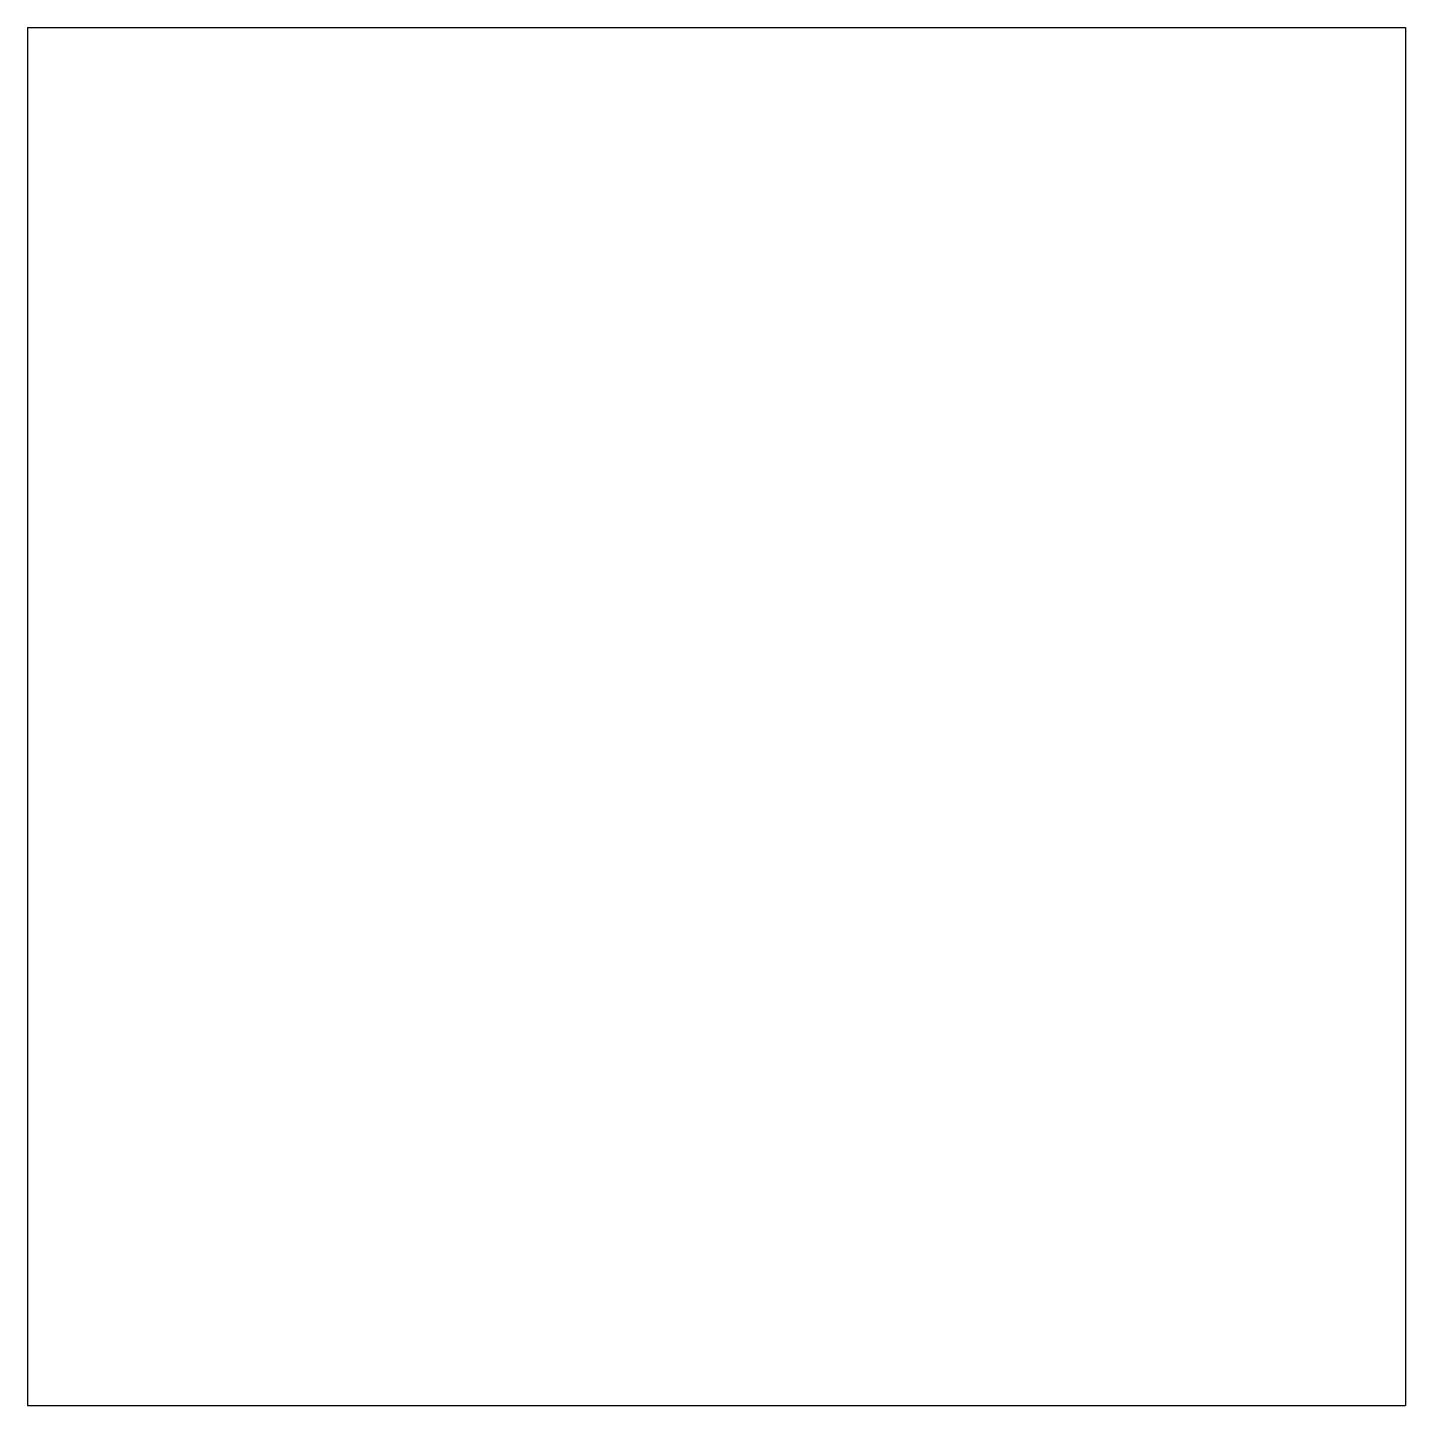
# Model space of a CAD drawing. Extents: x -1 to 1, y -1 to 1.
import ezdxf

# ---------------------------------------------------------------- set-up
doc = ezdxf.new("R2010")
doc.units = 0
doc.header["$MEASUREMENT"] = 0
doc.layers.add('Layer1', color=6, linetype='Continuous')

msp = doc.modelspace()

# ---------------------------------------------------------------- linework, layer by layer
at = {"layer": 'Layer1'}
for p, q in [((-1, 1), (-1, -1)), ((-1, 1), (1, 1)), ((1, 1), (1, -1)), ((-1, -1), (1, -1))]:
    msp.add_line(p, q, dxfattribs=at)

doc.saveas('drawing.dxf')
